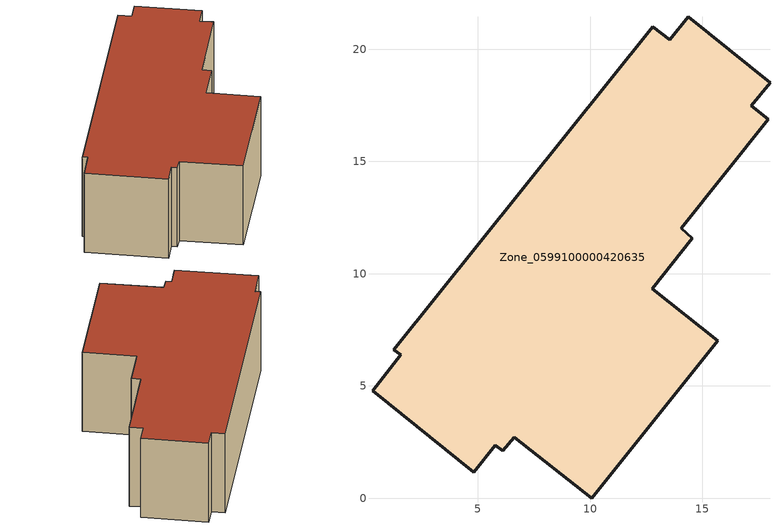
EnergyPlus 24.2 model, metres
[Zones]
Zone_0599100000420635
 floor ground (C_G): 6.11,2.11 5.77,2.35 4.83,1.16 0.31,4.78 1.56,6.38 1.27,6.61 12.79,21 13.54,20.41 14.36,21.44 18.01,18.5 17.18,17.47 17.93,16.87 14.05,12.02 14.55,11.59 12.76,9.34 15.68,7 10.07,0 6.62,2.71 z0
 wall outside (C_F): 10.07,0 15.68,7 12.76,9.34 14.55,11.59 14.05,12.02 17.93,16.87 17.18,17.47 18.01,18.5 14.36,21.44 13.54,20.41 12.79,21 1.27,6.61 1.56,6.38 0.31,4.78 4.83,1.16 5.77,2.35 6.11,2.11 6.62,2.71 10.07,0 z0:6.34
 roof outside (C_R): 0.31,4.78 4.83,1.16 5.77,2.35 6.11,2.11 6.62,2.71 10.07,0 15.68,7 12.76,9.34 14.55,11.59 14.05,12.02 17.93,16.87 17.18,17.47 18.01,18.5 14.36,21.44 13.54,20.41 12.79,21 1.27,6.61 1.56,6.38 z6.34
[BUILDING]
Pand.0599100000420635: North Axis=0; Terrain=City; Loads Convergence Tolerance Value=0.04; Temperature Convergence Tolerance Value=0.4; Solar Distribution=FullExterior; Maximum Number of Warmup Days=25; Minimum Number of Warmup Days=1
[Site:Location]
Rotterdam.The.Hague.AP_ZH_NLD Design_Conditions: Latitude=51.96; Longitude=4.45; Time Zone=1; Elevation=-4.5
[SITE:GROUNDTEMPERATURE:BUILDINGSURFACE]
18, 18, 18, 18, 18, 18, 18, 18, 18, 18, 18, 18
[MATERIAL] Thermal Absorptance=0.9; Solar Absorptance=0.7; Visible Absorptance=0.7
Name | Roughness | Thickness | Conductivity | Density | Specific Heat
G.D.1992-2005 | MediumSmooth | 0.15 | 0.06 | 540 | 1210
F.D.1992-2005 | Rough | 0.3 | 0.12 | 1920 | 840
R.D.1992-2005 | MediumRough | 0.2 | 0.08 | 1500 | 1000
[CONSTRUCTION]
C_G: G.D.1992-2005
C_F: F.D.1992-2005
C_R: R.D.1992-2005
[ZONE]
Zone_0599100000420635: Type=1; Multiplier=1; Ceiling Height=Autocalculate; Volume=Autocalculate; Floor Area=autocalculate; Part of Total Floor Area=Yes
[ZONEINFILTRATION:DESIGNFLOWRATE]
Infil_Zone_0599100000420635: Zone or ZoneList or Space or SpaceList=Zone_0599100000420635; Schedule=AlwaysOn; Design Flow Rate Calculation Method=Flow/Area; Flow Rate per Floor Area=0.0021; Constant Term Coefficient=1; Temperature Term Coefficient=0; Velocity Term Coefficient=0; Velocity Squared Term Coefficient=0
[HVACTEMPLATE:ZONE:IDEALLOADSAIRSYSTEM]
Zone_0599100000420635: Maximum Heating Supply Air Temperature=50; Minimum Cooling Supply Air Temperature=13; Maximum Heating Supply Air Humidity Ratio=0.0156; Minimum Cooling Supply Air Humidity Ratio=0.0077; Heating Limit=NoLimit; Cooling Limit=NoLimit; Dehumidification Control Type=ConstantSensibleHeatRatio; Cooling Sensible Heat Ratio=0.7; Dehumidification Setpoint=60; Humidification Control Type=None; Humidification Setpoint=30; Outdoor Air Method=None; Outdoor Air Flow Rate per Person=0.00944; Outdoor Air Flow Rate per Zone Floor Area=0; Outdoor Air Flow Rate per Zone=0; Demand Controlled Ventilation Type=None; Outdoor Air Economizer Type=NoEconomizer; Heat Recovery Type=None; Sensible Heat Recovery Effectiveness=0.7; Latent Heat Recovery Effectiveness=0.65
[ZONECONTROL:THERMOSTAT]
ThermostatControl_Zone_0599100000420635: Zone or ZoneList=Zone_0599100000420635; Control Type Schedule=DualSetpointControlType; Control 1=Thermostat_Zone_0599100000420635; Temperature Difference Between Cutout And Setpoint=0
[THERMOSTATSETPOINT:DUALSETPOINT]
Thermostat_Zone_0599100000420635: Heating Setpoint Temperature Schedule=HeatingSetpoint_Zone_0599100000420635; Cooling Setpoint Temperature Schedule=CoolingSetpoint_Zone_0599100000420635
[SCHEDULE:COMPACT]
HeatingSetpoint_Zone_0599100000420635: Through: 12/31, For: AllDays, Until: 24:00, 21
CoolingSetpoint_Zone_0599100000420635: Through: 12/31, For: AllDays, Until: 24:00, 24
DualSetpointControlType: Through: 12/31, For: AllDays, Until: 24:00, 4
AlwaysOn: Through: 12/31, For: AllDays, Until: 24:00, 1
